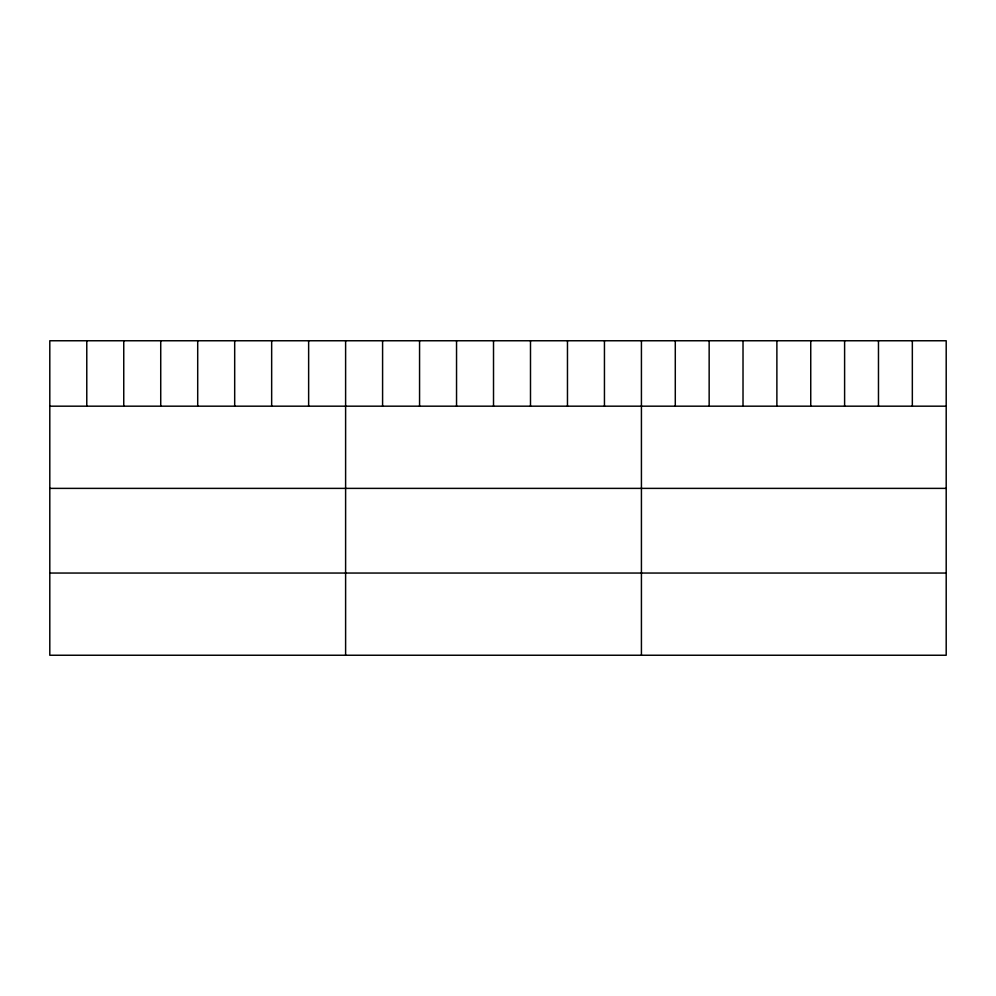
<?xml version="1.0" encoding="UTF-8"?>
<svg xmlns="http://www.w3.org/2000/svg" width="996" height="996" viewBox="0 0 996 996"><rect width="100%" height="100%" fill="white"/><g stroke="black" fill="none" stroke-linecap="round" stroke-linejoin="round"><path stroke-width="1.49" d="M946.2 406.181L946.2 655.244L49.8 655.244L49.8 340.757L946.2 340.757L946.2 406.181L49.8 406.181M49.8 488.376L946.2 488.376M49.8 573.049L946.2 573.049M912.336 340.757L912.336 406.181M878.472 340.757L878.472 406.181M844.608 340.757L844.608 406.181M810.744 340.757L810.744 406.181M776.88 340.757L776.88 406.181M743.016 340.757L743.016 406.181M709.152 340.757L709.152 406.181M675.288 340.757L675.288 406.181M641.424 340.757L641.424 655.244M604.448 340.757L604.448 406.181M567.471 340.757L567.471 406.181M530.495 340.757L530.495 406.181M493.518 340.757L493.518 406.181M456.542 340.757L456.542 406.181M419.565 340.757L419.565 406.181M382.589 340.757L382.589 406.181M345.612 340.757L345.612 655.244M308.636 340.757L308.636 406.181M271.659 340.757L271.659 406.181M234.683 340.757L234.683 406.181M197.706 340.757L197.706 406.181M160.73 340.757L160.73 406.181M123.753 340.757L123.753 406.181M86.777 340.757L86.777 406.181"/></g></svg>
